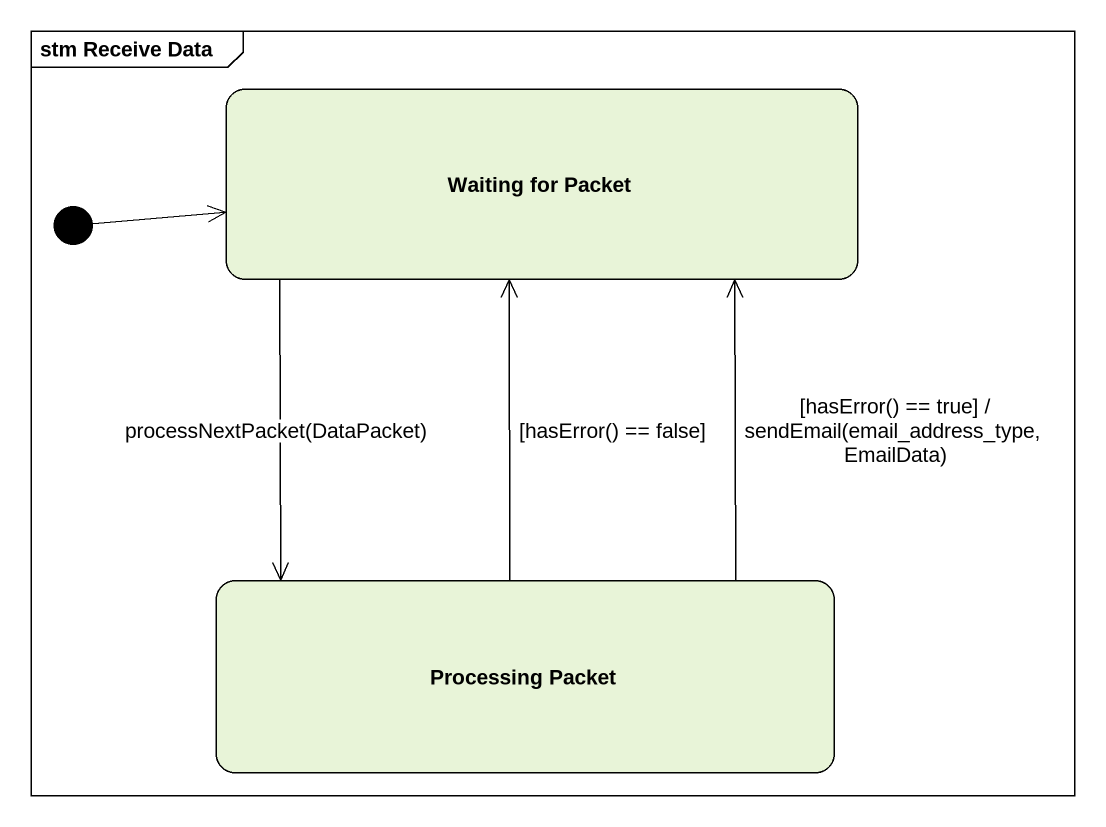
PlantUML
@startuml
mainframe stm Receive Data
hide empty description
state "Waiting for Packet" as Waiting_for_Packet
state "Processing Packet" as Processing_Packet
[*] -right-> Waiting_for_Packet
Waiting_for_Packet --> Processing_Packet : processNextPacket(DataPacket)
Processing_Packet -up-> Waiting_for_Packet : [hasError() == false]
Processing_Packet -up-> Waiting_for_Packet : [hasError() == true] / sendEmail(email_address_type,EmailData)
@enduml
